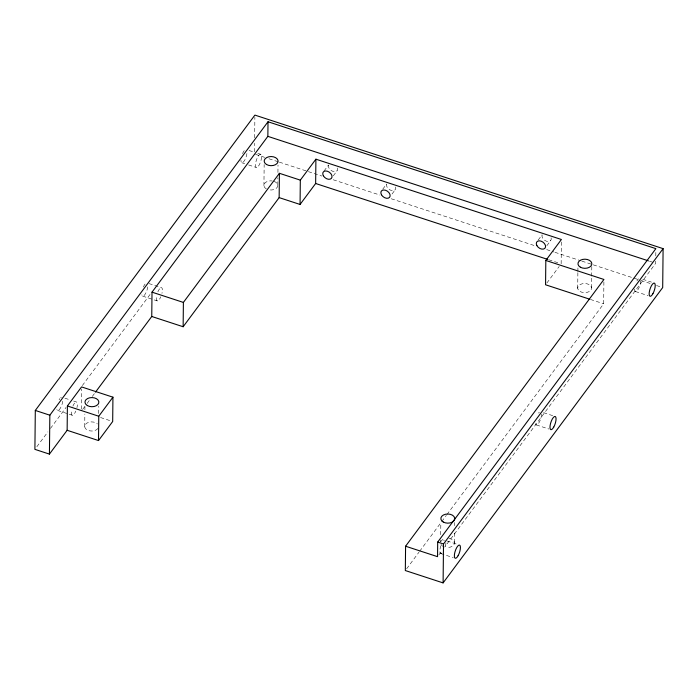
<?xml version="1.0" encoding="UTF-8"?>
<svg xmlns="http://www.w3.org/2000/svg" width="698" height="698" viewBox="0 0 698 698"><rect width="100%" height="100%" fill="white"/><g stroke="black" fill="none" stroke-linecap="round" stroke-linejoin="round"><path stroke-width="0.52" stroke-dasharray="3.49 2.62" d="M81.326 409.124L81.535 389.03M84.72 426.748L84.851 414.054M84.894 409.831L84.938 405.599M98.715 413.504L98.793 406.096M254.517 151.85L254.604 143.203M254.665 137.803L254.875 117.264M263.931 185.712L264.158 164.562M277.804 185.153L277.874 177.746M277.935 172.458L278.013 165.06M440.63 542.119L440.656 540.008M440.708 534.72L440.831 523.09M454.485 542.616L454.607 530.986M454.668 525.699L454.695 522.532M561.148 263.809L561.384 241.604M577.708 288.361L577.874 272.499M577.892 271.443L577.935 267.212M591.572 287.803L591.686 277.228M591.695 276.172L591.799 266.653M446.947 514.566L603.674 303.778L603.901 281.573M655.745 261.157L655.719 263.242L444.687 547.066M655.797 255.939L655.841 251.777M36.846 446.737L47.892 431.879M50.492 428.389L66.083 407.414M82.329 385.566L151.196 292.951M82.6 409.499L86.473 404.282M87.119 403.409L89.702 399.937M92.293 396.455L94.876 392.983M324.02 171.027L328.426 165.103M333.295 175.861L337.073 170.783M382.757 189.193L386.535 184.115M392.032 194.027L395.173 189.786M538.193 240.042L541.971 234.964M546.831 245.722L550.609 240.636M546.866 283.022L559.203 266.435M406.629 568.791L418.983 552.17M419.638 551.298L441.101 522.436M441.747 521.563L446.301 515.438M438.841 554.927L442.087 550.565M649.515 261.209L653.651 262.561M249.09 150.498L253.932 152.085M257.806 153.351L260.712 154.302A6.954 2.26 -71.9 0 1 259.255 164.885A6.954 2.26 -71.9 0 1 255.59 163.498A6.954 2.26 -71.9 0 1 260.712 154.302M642.762 279.287L651.478 282.14M255.529 154.354L264.856 157.408M269 158.76L278.319 161.814M279.357 162.145L307.329 171.298M308.368 171.638L321.839 176.044M333.234 179.77L379.852 195.03M391.246 198.756L535.261 245.862M546.656 249.596L553.907 251.969M554.945 252.31L580.849 260.782M581.879 261.122L592.244 264.507M593.274 264.847L639.9 280.099M640.939 280.439L651.295 283.824M656.478 285.526L661.66 287.218M548.715 259.743L560.11 263.469M241.805 162.739L244.71 163.69M248.584 164.955L256.332 167.494M635.477 291.528L648.067 295.647M590.421 299.442L603.674 303.778M148.953 283.562L161.543 287.681A6.954 2.26 -71.9 0 1 161.962 293.343M543.594 412.666L553.278 415.842M142.628 296.118L157.155 300.873A6.954 2.26 -71.9 0 0 160.828 296.755M536.308 424.908L548.89 429.026M64.914 398.209L69.756 399.788M73.63 401.062L76.536 402.013A6.954 2.26 -71.9 0 1 76.955 407.667M100.538 417.526L110.659 420.842M57.629 410.45L68.282 413.931M69.25 414.246L72.156 415.197A6.954 2.26 -71.9 0 0 75.82 411.087M446.999 540.967L457.652 544.457M440.674 553.523L453.264 557.641M337.562 167.982A5.174 3.507 36.6 0 1 333.025 171.411A5.174 3.507 36.6 0 1 328.584 165.042M395.67 186.985A5.174 3.507 36.6 0 1 391.133 190.414A5.174 3.507 36.6 0 1 386.692 184.054M551.106 237.835A5.174 3.507 36.6 0 1 546.569 241.264A5.174 3.507 36.6 0 1 542.128 234.903M246.926 153.543A6.954 2.26 -71.9 0 1 243.541 161.866A6.954 2.26 -71.9 0 1 240.95 160.243M242.52 153.665A6.954 2.26 -71.9 0 1 244.832 150.035M147.749 286.922A6.954 2.26 -71.9 0 1 144.765 294.757A6.954 2.26 -71.9 0 1 141.869 294.835M143.352 287.044A6.954 2.26 -71.9 0 1 146.397 282.952M157.879 291.799A6.954 2.26 -71.9 0 1 161.543 287.681M157.155 300.873A6.954 2.26 -71.9 0 1 156.736 295.21M62.75 401.245A6.954 2.26 -71.9 0 1 59.766 409.08A6.954 2.26 -71.9 0 1 56.861 409.159M59.086 399.858A6.954 2.26 -71.9 0 1 59.871 398.619M60.665 397.738A6.954 2.26 -71.9 0 1 61.389 397.275M72.871 406.123A6.954 2.26 -71.9 0 1 76.536 402.013M72.156 415.197A6.954 2.26 -71.9 0 1 71.737 409.534M541.543 414.219A6.954 2.26 -71.9 0 1 538.839 422.962A6.954 2.26 -71.9 0 1 535.54 423.625M538.551 413.085A6.954 2.26 -71.9 0 1 539.336 412.204M640.712 280.84A6.954 2.26 -71.9 0 1 637.614 290.159A6.954 2.26 -71.9 0 1 634.622 289.033M636.934 280.945A6.954 2.26 -71.9 0 1 638.513 278.825M445.917 542.835A6.954 2.26 -71.9 0 1 444.984 547.729M442.026 553.043A6.954 2.26 -71.9 0 1 439.845 551.673A6.954 2.26 -71.9 0 1 441.389 544.449M443.71 540.819A6.954 2.26 -71.9 0 1 444.434 540.357M448.884 538.411A6.954 4.581 0.6 0 1 454.381 543.812A6.954 4.581 0.6 0 1 446.231 547.389M442.994 546.325A6.954 4.581 0.6 0 1 440.988 544.353M440.735 541.988A6.954 4.581 0.6 0 1 445.289 538.559M273.913 181.332A6.954 4.581 0.6 0 1 277.455 186.924A6.954 4.581 0.6 0 1 269.541 189.917M266.304 188.861A6.954 4.581 0.6 0 1 264.621 183.382A6.954 4.581 0.6 0 1 272.194 180.948M97.895 428.511A6.954 4.581 0.6 0 1 87.564 430.143A6.954 4.581 0.6 0 1 86.822 423.145A6.954 4.581 0.6 0 1 97.415 423.939M580.082 291.511A6.954 4.581 0.6 0 0 591.468 288.989A6.954 4.581 0.6 0 0 582.385 283.737A6.954 4.581 0.6 0 0 580.082 291.511"/><path stroke-width="1.05" d="M589.4 299.11L545.566 284.775L545.819 260.45L603.927 279.462L405.582 546.22L405.329 570.545L443.099 582.9L662.69 287.559L663.1 248.645L254.901 115.1L35.31 410.441L34.9 449.355L49.427 454.11L67.139 430.291L67.392 405.974L81.561 386.919L112.936 397.179L112.683 421.505L98.514 440.56L67.139 430.291M49.427 454.11L49.837 415.197L268.015 121.757L655.876 248.645L437.698 542.084L437.541 556.672L405.582 546.22M98.514 440.56L98.767 416.235L112.936 397.179M95.521 392.11L151.754 316.482L152.016 292.157L267.858 136.354L268.015 121.757M151.754 316.482L183.138 326.743L183.391 302.426L279.401 173.296L300.323 180.136L315.906 159.179L561.401 239.493L545.819 260.45M183.138 326.743L279.148 197.613L279.401 173.296M279.148 197.613L300.061 204.453L300.323 180.136M300.061 204.453L315.644 183.495L315.906 159.179M443.099 582.9L443.509 543.986L663.1 248.645M267.858 136.354L648.477 260.869M315.644 183.495L547.686 259.403M152.016 292.157L183.391 302.426M67.392 405.974L98.767 416.235M35.31 410.441L49.837 415.197M437.698 542.084L443.509 543.986M87.346 405.573A6.954 4.581 0.6 0 0 98.732 403.06A6.954 4.581 0.6 0 0 89.641 397.808A6.954 4.581 0.6 0 0 87.346 405.573M323.349 175.765A5.174 3.507 36.6 0 0 331.402 178.4A5.174 3.507 36.6 0 0 327.441 171.246A5.174 3.507 36.6 0 0 323.349 175.765M381.457 194.777A5.174 3.507 36.6 0 0 389.51 197.412A5.174 3.507 36.6 0 0 385.549 190.257A5.174 3.507 36.6 0 0 381.457 194.777M536.893 245.626A5.174 3.507 36.6 0 0 544.946 248.261A5.174 3.507 36.6 0 0 540.976 241.107A5.174 3.507 36.6 0 0 536.893 245.626M553.758 427.054A6.954 2.26 -71.9 0 0 555.215 416.47A6.954 2.26 -71.9 0 0 550.094 425.667A6.954 2.26 -71.9 0 0 553.758 427.054M652.927 293.675A6.954 2.26 -71.9 0 0 654.384 283.091A6.954 2.26 -71.9 0 0 649.262 292.288A6.954 2.26 -71.9 0 0 652.927 293.675M458.132 555.669A6.954 2.26 -71.9 0 0 459.589 545.086A6.954 2.26 -71.9 0 0 454.468 554.291A6.954 2.26 -71.9 0 0 458.132 555.669M443.247 522.008A6.954 4.581 0.6 0 0 454.634 519.495A6.954 4.581 0.6 0 0 445.551 514.234A6.954 4.581 0.6 0 0 443.247 522.008M580.343 267.186A6.954 4.581 0.6 0 0 591.721 264.673A6.954 4.581 0.6 0 0 582.638 259.42A6.954 4.581 0.6 0 0 580.343 267.186M266.566 164.536A6.954 4.581 0.6 0 0 277.944 162.023A6.954 4.581 0.6 0 0 268.861 156.771A6.954 4.581 0.6 0 0 266.566 164.536"/></g></svg>
